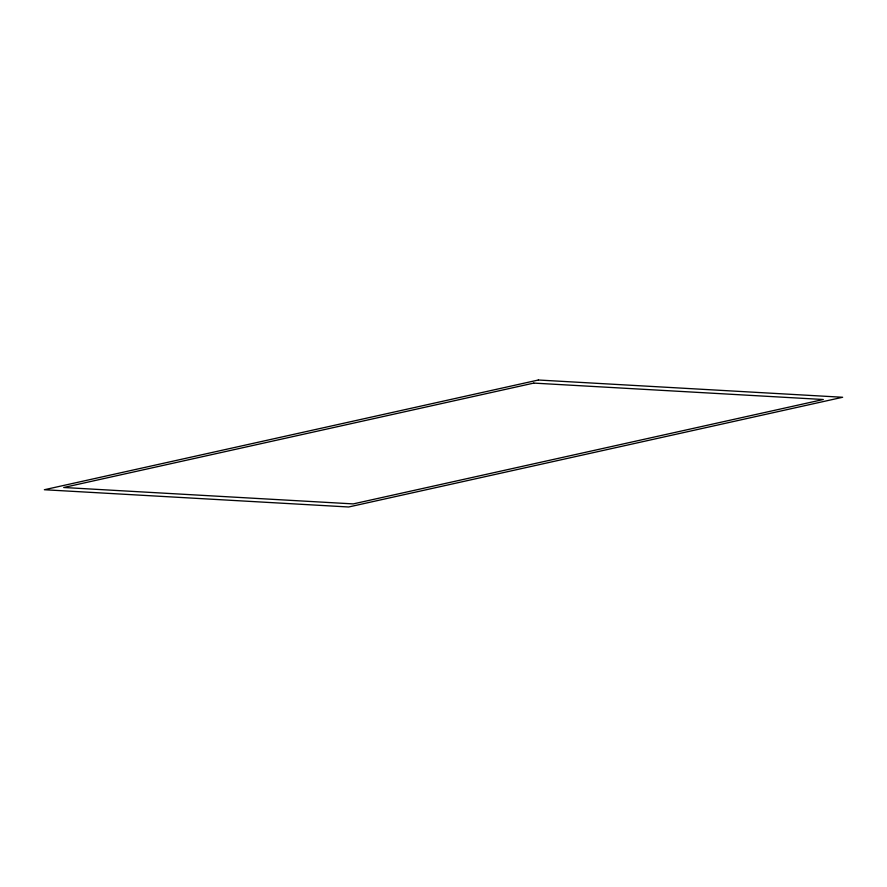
<?xml version="1.0" encoding="UTF-8"?>
<svg xmlns="http://www.w3.org/2000/svg" width="887" height="887" viewBox="0 0 887 887"><rect width="100%" height="100%" fill="white"/><g stroke="black" fill="none" stroke-linecap="round" stroke-linejoin="round"><path stroke-width="1.33" d="M538.365 380.013L44.35 489.735L348.635 506.987L842.65 397.265L538.365 380.013M533.763 383.095L63.709 487.495L353.237 503.905L823.291 399.505L533.763 383.095"/></g></svg>
